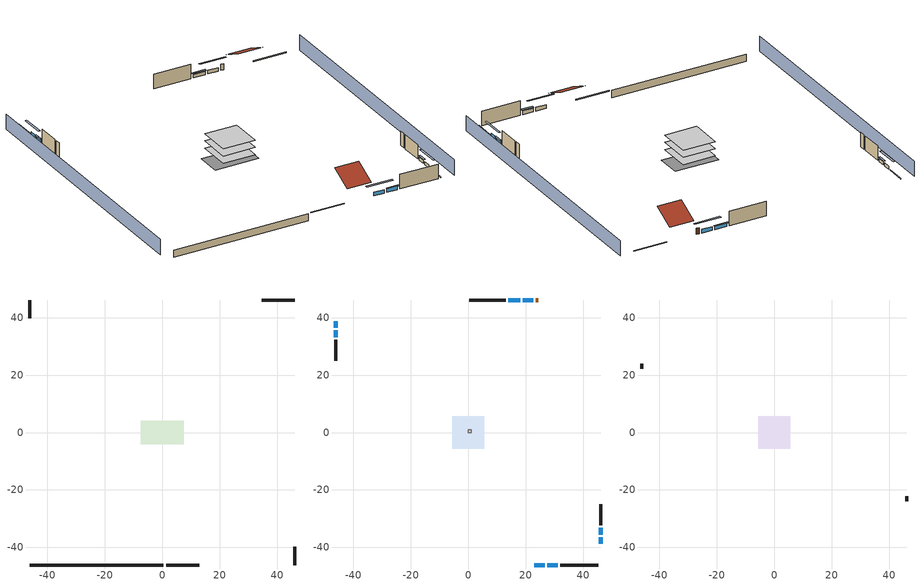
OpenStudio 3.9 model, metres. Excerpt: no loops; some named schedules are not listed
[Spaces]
basement - unconditioned 1
 floor foundation (Slab1 construction): -7.48,-4.16 -7.48,4.16 7.48,4.16 7.48,-4.16 z-2.13
 wall outside (RimJoist1 construction): 1.31,-46.16 12.83,-46.16 z0.3:0.61
 wall outside (RimJoist2 construction): -46.16,46.16 -46.16,39.76 z0.3:0.61
 wall outside (RimJoist3 construction): 46.16,46.16 34.64,46.16 z0.3:0.61
 wall outside (RimJoist4 construction): 46.16,-46.16 46.16,-39.76 z0.3:0.61
 wall foundation (FoundationWall1 construction): -46.16,-46.16 0.38,-46.16 z-2.13:0.3
conditioned space 1
 floor to basement - unconditioned 1 (Floor1 construction): -5.58,-5.58 -5.58,5.58 5.58,5.58 5.58,-5.58 z0.3
 floor adiabatic (AdiabaticFloorConstruction): -5.58,-5.58 -5.58,5.58 5.58,5.58 5.58,-5.58 z2.74
 wall outside (Wall1 construction): 32.06,-46.16 45.23,-46.16 z0.3:5.18
 wall outside (Wall2 construction): -46.16,32.28 -46.16,24.96 z0.3:5.18
 wall outside (Wall3 construction): 13.06,46.16 0.27,46.16 z0.3:5.18
 wall outside (Wall4 construction): 46.16,-32.28 46.16,-24.96 z0.3:5.18
 wall outside (AdiabaticWallConstruction): 23.03,-46.16 26.62,-46.16 / 27.55,-46.16 31.14,-46.16 z0.3:1.52; -46.16,38.83 -46.16,36.48 / -46.16,35.56 -46.16,33.21 / 46.16,-38.83 46.16,-36.48 / 46.16,-35.56 46.16,-33.21 z0.3:1.34; 22.6,46.16 19.05,46.16 z0.3:1.49; 18.12,46.16 13.99,46.16 z0.3:1.4
 wall outside (AdiabaticWallConstruction 1): 24.44,46.16 23.53,46.16 z0.3:2.34
 window (WindowConstruction): 23.03,-46.16 26.62,-46.16 z0.3:1.52
 window (WindowConstruction 1): 27.55,-46.16 31.14,-46.16 z0.3:1.52
 window (WindowConstruction 2): -46.16,38.83 -46.16,36.48 z0.3:1.34
 window (WindowConstruction 3): -46.16,35.55 -46.16,33.21 z0.3:1.34
 window (WindowConstruction 4): 22.6,46.16 19.05,46.16 z0.3:1.49
 window (WindowConstruction 5): 18.12,46.16 13.99,46.16 z0.3:1.4
 window (WindowConstruction 6): 46.16,-38.83 46.16,-36.48 z0.3:1.34
 window (WindowConstruction 7): 46.16,-35.55 46.16,-33.21 z0.3:1.34
 door (Door): 24.44,46.16 23.53,46.16 z0.3:2.34
 ceiling adiabatic (AdiabaticFloorConstruction): 5.58,-5.58 5.58,5.58 -5.58,5.58 -5.58,-5.58 z2.74
central ac and furnace airloop ret air space
 floor adiabatic (AdiabaticConst): 0,0 0,1 1,1 1,0 z0
 wall adiabatic (AdiabaticConst): 0,1 0,0 1,0 1,1 0,1 z0:1
 ceiling adiabatic (AdiabaticConst): 1,0 1,1 0,1 0,0 z1
attic - vented 1
 floor to conditioned space 1 (Floor2 construction Reversed): -5.58,-5.58 -5.58,5.58 5.58,5.58 5.58,-5.58 z5.18
 wall outside (Wall5 construction): -46.16,24.03 -46.16,22.26 z0.3:5.18
 wall outside (Wall6 construction): 46.16,-24.03 46.16,-22.26 z0.3:5.18
 roof outside (Roof1 construction): 22.1,-46.16,5.18 22.1,-38.7,8.91 13.76,-38.7,8.91 13.76,-46.16,5.18
 roof outside (Roof2 construction): 25.37,46.16,5.18 25.37,38.7,8.91 33.71,38.7,8.91 33.71,46.16,5.18
shading: 50.73,-46.16 50.73,46.16 / -50.73,46.16 -50.73,-46.16 z0:5.18; 29.36,-46.16 20.28,-46.16 20.28,-46.77 29.36,-46.77 z4.27; 31.44,-46.16 27.24,-46.16 27.24,-46.77 31.44,-46.77 z1.83; -46.16,33.74 -46.16,41.58 -46.77,41.58 -46.77,33.74 z4.08; -46.16,32.9 -46.16,35.86 -46.77,35.86 -46.77,32.9 z1.65; 16.31,46.16 25.34,46.16 25.34,46.77 16.31,46.77 z4.24; 13.69,46.16 18.43,46.16 18.43,46.77 13.69,46.77 z1.71; 46.16,-33.74 46.16,-41.58 46.77,-41.58 46.77,-33.74 z4.08; 46.16,-32.9 46.16,-35.86 46.77,-35.86 46.77,-32.9 z1.65
[Site]
Portland Intl Arpt_OR: Latitude {deg}=45.59; Longitude {deg}=-122.6; Time Zone {hr}=-8; Elevation {m}=33; Terrain=Suburbs; Keep Site Location Information=Yes
[Site:GroundTemperature:Shallow]
10.2558, 8.96328, 8.85977, 9.47314, 11.9355, 14.3863, 16.5111, 17.8571, 17.9714, 16.8767, 14.8061, 12.4304
[Site:WaterMainsTemperature]
Calculation Method=Schedule; Temperature Schedule=mains temperature schedule
[Building]
Building 1
[Material] Roughness=Rough
Name | Thickness {m} | Conductivity {W/m-K} | Density {kg/m3} | Specific Heat {J/kg-K} | Thermal Absorptance | Solar Absorptance | Visible Absorptance
asphalt or fiberglass shingles | 0.00635 | 0.162714 | 1121.4 | 1465.45 | 0.9 | 0.85 | 0.85
roof rigid ins | 0.00281632 | 0.029427 | 32.04 | 1214.23 | 0.9 | 0.7 | 0.7
osb sheathing 0.5 in. | 0.0127 | 0.115458 | 512.64 | 1214.23 | 0.9 | 0.6 | 0.6
wood siding | 0.0254 | 0.102417 | 544.68 | 1172.36 | 0.9 | 0.85 | 0.85
osb sheathing 0.5 in. 1 | 0.0127 | 0.115458 | 512.64 | 1214.23 | 0.9 | 0.7 | 0.7
wall stud and cavity | 0.1397 | 0.550994 | 139.0536 | 1170.24 | 0.9 | 0.7 | 0.7
gypsum board | 0.0127 | 0.160291 | 801 | 837.4 | 0.9 | 0.6 | 0.6
wall stud and cavity 1 | 0.1397 | 0.727959 | 139.0536 | 1170.24 | 0.9 | 0.6 | 0.6
rim joist stud and cavity | 0.0508 | 0.178688 | 50.32683 | 1063.81 | 0.9 | 0.6 | 0.6
floor stud and cavity | 0.1397 | 0.923637 | 92.3553 | 1139.71 | 0.9 | 0.7 | 0.7
osb sheathing 0.75 in. | 0.01905 | 0.115458 | 512.64 | 1214.23 | 0.9 | 0.7 | 0.7
floor covering | 0.0127 | 0.0433444 | 54.468 | 1339.84 | 0.9 | 0.6 | 0.6
ceiling loosefill ins | 0.169333 | 0.0480833 | 16.02 | 1046.75 | 0.9 | 0.7 | 0.7
ceiling stud and cavity | 0.1397 | 0.0824711 | 65.682 | 1177.47 | 0.9 | 0.7 | 0.7
concrete 8.0 in. | 0.2032 | 1.803125 | 2242.8 | 837.4 | 0.9 | 0.7 | 0.7
concrete 4.0 in. | 0.1016 | 1.803125 | 2242.8 | 837.4 | 0.9 | 0.7 | 0.7
wood siding 1; wood siding 2 | 0.0254 | 0.102417 | 544.68 | 1172.36
wall rigid ins; floor rigid ins | 0.512978 | 0.029427 | 32.04 | 1214.23 | 0.9 | 0.7 | 0.7
wall stud and cavity 2 | 0.0889 | 0.380278 | 52.3479 | 1209.89 | 0.9 | 0.7 | 0.7
door material | 0.04445 | 0.0612267 | 512.64 | 1214.23 | 0.9 | 0.7 | 0.7
floor stud and cavity 1 | 0.1397 | 1.75129 | 37.0049 | 1207.88 | 0.9 | 0.7 | 0.7
wall stud and cavity 3 | 0.0889 | 0.391764 | 83.0341 | 1211.67 | 0.9 | 0.7 | 0.7
furniture material conditioned space 1; furniture material basement - unconditioned 1 | 0.1524 | 0.115458 | 640.8 | 1214.23 | 0.9 | 0.6 | 0.6
[Construction]
Roof1 construction; Roof2 construction: asphalt or fiberglass shingles, roof rigid ins, osb sheathing 0.5 in.
Wall1 construction; Wall2 construction; Wall3 construction; Wall4 construction: wood siding, osb sheathing 0.5 in. 1, wall stud and cavity, gypsum board
Wall5 construction; Wall6 construction: wood siding, osb sheathing 0.5 in. 1, wall stud and cavity 1
RimJoist1 construction; RimJoist2 construction; RimJoist3 construction; RimJoist4 construction: wood siding, rim joist stud and cavity
Floor1 construction: floor stud and cavity, osb sheathing 0.75 in., floor covering
Floor2 construction Reversed: gypsum board, ceiling stud and cavity, ceiling loosefill ins
FoundationWall1 construction: concrete 8.0 in.
Slab1 construction: concrete 4.0 in.
WindowConstruction; WindowConstruction 1; WindowConstruction 2; WindowConstruction 3; WindowConstruction 4; WindowConstruction 5; WindowConstruction 6; WindowConstruction 7: WindowMaterial
AdiabaticWallConstruction: wood siding 1, wall rigid ins, wall stud and cavity 2, gypsum board
Door: door material
AdiabaticWallConstruction 1: wood siding 2, wall rigid ins, wall stud and cavity 2, gypsum board
AdiabaticFloorConstruction: floor stud and cavity 1, floor rigid ins, osb sheathing 0.75 in., floor covering
PartitionWallConstruction: gypsum board, wall stud and cavity 3, gypsum board
furniture construction conditioned space 1: furniture material conditioned space 1
furniture construction basement - unconditioned 1: furniture material basement - unconditioned 1
AdiabaticConst: Adiabatic
[WindowMaterial:SimpleGlazingSystem]
WindowMaterial: U-Factor {W/m2-K}=2.78222; Solar Heat Gain Coefficient=0.56
[Material:NoMass]
Adiabatic: Roughness=Rough; Thermal Resistance {m2-K/W}=176.1
[ThermalZone] Multiplier=1; Use Ideal Air Loads=No
Name | Volume {m3} | Thermostat
conditioned space | 606.66 | conditioned space temperature setpoint
attic - vented | 103.414
basement - unconditioned | 303.33
central ac and furnace airloop ret air zone | 1
[Sizing:Zone] Zone Cooling Design Supply Air Temperature Input Method=SupplyAirTemperature; Zone Cooling Design Supply Air Temperature {C}=14; Zone Cooling Design Supply Air Temperature Difference {deltaC}=11.11; Zone Heating Design Supply Air Temperature Input Method=SupplyAirTemperature; Zone Heating Design Supply Air Temperature {C}=40; Zone Heating Design Supply Air Temperature Difference {deltaC}=11.11; Zone Cooling Design Supply Air Humidity Ratio {kg-H2O/kg-air}=0.0085; Zone Heating Design Supply Air Humidity Ratio {kg-H2O/kg-air}=0.008; Cooling Design Air Flow Method=DesignDay; Heating Design Air Flow Method=DesignDay; Account for Dedicated Outdoor Air System=No; Dedicated Outdoor Air System Control Strategy=NeutralSupplyAir; Dedicated Outdoor Air Low Setpoint Temperature for Design {C}=autosize; Dedicated Outdoor Air High Setpoint Temperature for Design {C}=autosize; Zone Load Sizing Method=Sensible Load Only No Latent Load; Zone Latent Cooling Design Supply Air Humidity Ratio Input Method=HumidityRatioDifference; Zone Cooling Design Supply Air Humidity Ratio Difference {kgWater/kgDryAir}=0.005; Zone Latent Heating Design Supply Air Humidity Ratio Input Method=HumidityRatioDifference; Zone Humidification Design Supply Air Humidity Ratio Difference {kgWater/kgDryAir}=0.005; Sizing Option=Coincident
attic - vented; basement - unconditioned; central ac and furnace airloop ret air zone
[Space]
Name | Thermal Zone | Volume {m3}
conditioned space 1 | conditioned space | 606.66
attic - vented 1 | attic - vented | 103.414
basement - unconditioned 1 | basement - unconditioned | 303.33
central ac and furnace airloop ret air space | central ac and furnace airloop ret air zone
[ThermostatSetpoint:DualSetpoint]
conditioned space temperature setpoint: Heating Setpoint Temperature Schedule=heating setpoint; Cooling Setpoint Temperature Schedule=cooling setpoint; Temperature Difference Between Cutout And Setpoint {deltaC}=0
[Foundation:Kiva]
Foundation Kiva 1: Initial Indoor Air Temperature {C}=9.52053; Wall Height Above Grade {m}=0.3048; Wall Depth Below Slab {m}=0.2032
[Foundation:Kiva:Settings]
Soil Conductivity {W/m-K}=1.9041; Soil Density {kg/m3}=1842.3; Soil Specific Heat {J/kg-K}=418.7; Ground Solar Absorptivity=0.9; Ground Thermal Absorptivity=0.9; Ground Surface Roughness {m}=0.03; Far-Field Width {m}=40; Deep-Ground Boundary Condition=ZeroFlux; Deep-Ground Depth {m}=40; Minimum Cell Dimension {m}=0.2; Maximum Cell Growth Coefficient=3; Simulation Timestep=Timestep
[SurfaceProperty:ExposedFoundationPerimeter]
Slab1: Exposed Perimeter Calculation Method=TotalExposedPerimeter; Total Exposed Perimeter {m}=46.54296
[SurfaceProperty:IncidentSolarMultiplier] Incident Solar Multiplier=1; Incident Solar Multiplier Schedule=trans schedule winter=0.85 summer=0.7
Window1; Window2; Window3; Window4; Window5; Window6; Window7; Window8
[InternalMass:Definition] Design Level Calculation Method=SurfaceArea
Name | Construction | Surface Area {m2}
partition wall mass | PartitionWallConstruction | 248.794
furniture mass conditioned space 1 | furniture construction conditioned space 1 | 99.51774
furniture mass basement - unconditioned 1 | furniture construction basement - unconditioned 1 | 49.75887
[InternalMass] Multiplier=1
Name | Internal Mass Definition | Space or SpaceType
partition wall mass | partition wall mass | conditioned space 1
furniture mass conditioned space 1 | furniture mass conditioned space 1 | conditioned space 1
furniture mass basement - unconditioned 1 | furniture mass basement - unconditioned 1 | basement - unconditioned 1
[Fan:SystemModel]
central ac and furnace supply fan: Availability Schedule=Always On Discrete; Design Maximum Air Flow Rate {m3/s}=1.09067; Speed Control Method=Discrete; Electric Power Minimum Flow Rate Fraction=0.2; Design Pressure Rise {Pa}=500; Motor Efficiency=1; Motor In Air Stream Fraction=1; Design Electric Power Consumption {W}=autosize; Design Power Sizing Method=PowerPerFlow; Electric Power Per Unit Flow Rate {W/(m3/s)}=794.58; Electric Power Per Unit Flow Rate Per Unit Pressure {W-s/m3-Pa}=1.66667; Fan Total Efficiency=0.7; Motor Loss Radiative Fraction=0; Speed Flow Fraction 1=0.69018; Speed Electric Power Fraction 1=0.32876; Speed Flow Fraction 2=1; Speed Electric Power Fraction 2=1
[EnergyManagementSystem:Sensor]
Name | Output Variable or Output Meter Index Key | Output Variable or Output Meter
central_ac_and_furnace_supply_fan_s; central_ac_and_furnace_supply_fan_s_1 | central ac and furnace supply fan | Fan Electricity Energy
water_heater_T_set | water heater setpoint | Schedule Value
out_pb_s |  | Site Outdoor Air Barometric Pressure
out_wt_s |  | Site Outdoor Air Humidity Ratio
site_vw_s |  | Site Wind Speed
cool_season | cooling season schedule | Schedule Value
central_ac_and_furnace_airloop_Fan_RTF_s | central ac and furnace supply fan | Fan Runtime Fraction Speed 1
central_ac_and_furnace_airloop_Fan_RTF_s_1 | central ac and furnace supply fan | Fan Runtime Fraction Speed 2
central_ac_and_furnace_airloop_AH_MFR_s | Node 6 | System Node Mass Flow Rate
central_ac_and_furnace_airloop_AH_VFR_s | Node 6 | System Node Current Density Volume Flow Rate
central_ac_and_furnace_airloop_AH_Tout_s | Node 6 | System Node Temperature
central_ac_and_furnace_airloop_AH_Wout_s | Node 6 | System Node Humidity Ratio
central_ac_and_furnace_airloop_RA_T_s | Node 9 | System Node Temperature
central_ac_and_furnace_airloop_Ra_W_s | Node 9 | System Node Humidity Ratio
central_ac_and_furnace_airloop_0_DZ_T_s | basement - unconditioned | Zone Air Temperature
central_ac_and_furnace_airloop_0_DZ_W_s | basement - unconditioned | Zone Mean Air Humidity Ratio
natural_vent_s | natural vent schedule | Schedule Value
htg_sp_s | heating setpoint | Schedule Value
clg_sp_s | cooling setpoint | Schedule Value
mech_vent_range_fan_0_sch_s | mech vent range fan 0 schedule | Schedule Value
mech_vent_bath_fan_0_sch_s | mech vent bath fan 0 schedule | Schedule Value
clothes_dryer_exhaust_0_sch_s | clothes_dryer | Schedule Value
htg_load_cond |  | Heating:EnergyTransfer:Zone:CONDITIONED SPACE
clg_load_cond |  | Cooling:EnergyTransfer:Zone:CONDITIONED SPACE
htg_load_duct |  | Heating:EnergyTransfer:Zone:CENTRAL AC AND FURNACE AIRLOOP RET AIR ZONE
clg_load_duct |  | Cooling:EnergyTransfer:Zone:CENTRAL AC AND FURNACE AIRLOOP RET AIR ZONE
s_conv | Floor1 | Surface Inside Face Convection Heat Gain Energy
s_ig | Floor1 | Surface Inside Face Internal Gains Radiation Heat Gain Energy
s_sol | Floor1 | Surface Inside Face Solar Radiation Heat Gain Energy
s_lgt | Floor1 | Surface Inside Face Lights Radiation Heat Gain Energy
s_surf | Floor1 | Surface Inside Face Net Surface Thermal Radiation Heat Gain Energy
s_conv_1 | Floor2 | Surface Inside Face Convection Heat Gain Energy
s_ig_1 | Floor2 | Surface Inside Face Internal Gains Radiation Heat Gain Energy
s_sol_1 | Floor2 | Surface Inside Face Solar Radiation Heat Gain Energy
s_lgt_1 | Floor2 | Surface Inside Face Lights Radiation Heat Gain Energy
s_surf_1 | Floor2 | Surface Inside Face Net Surface Thermal Radiation Heat Gain Energy
s_conv_2 | inferred conditioned ceiling | Surface Inside Face Convection Heat Gain Energy
s_ig_2 | inferred conditioned ceiling | Surface Inside Face Internal Gains Radiation Heat Gain Energy
s_sol_2 | inferred conditioned ceiling | Surface Inside Face Solar Radiation Heat Gain Energy
s_lgt_2 | inferred conditioned ceiling | Surface Inside Face Lights Radiation Heat Gain Energy
s_surf_2 | inferred conditioned ceiling | Surface Inside Face Net Surface Thermal Radiation Heat Gain Energy
s_conv_3 | inferred conditioned floor | Surface Inside Face Convection Heat Gain Energy
s_ig_3 | inferred conditioned floor | Surface Inside Face Internal Gains Radiation Heat Gain Energy
s_sol_3 | inferred conditioned floor | Surface Inside Face Solar Radiation Heat Gain Energy
s_lgt_3 | inferred conditioned floor | Surface Inside Face Lights Radiation Heat Gain Energy
s_surf_3 | inferred conditioned floor | Surface Inside Face Net Surface Thermal Radiation Heat Gain Energy
ss_sol | Door1 | Surface Inside Face Solar Radiation Heat Gain Energy
ss_lgt | Door1 | Surface Inside Face Lights Radiation Heat Gain Energy
ss_conv | Door1 | Surface Inside Face Convection Heat Gain Energy
ss_ig | Door1 | Surface Inside Face Internal Gains Radiation Heat Gain Energy
ss_surf | Door1 | Surface Inside Face Net Surface Thermal Radiation Heat Gain Energy
ss_conv_1 | Window1 | Surface Inside Face Convection Heat Gain Energy
ss_ig_1 | Window1 | Surface Inside Face Internal Gains Radiation Heat Gain Energy
ss_surf_1 | Window1 | Surface Inside Face Net Surface Thermal Radiation Heat Gain Energy
ss_trans_in | Window1 | Surface Window Transmitted Solar Radiation Rate
ss_back_out | Window1 | Surface Window Shortwave from Zone Back Out Window Heat Transfer Rate
ss_trans_out | Window1 | Surface Inside Face Initial Transmitted Diffuse Transmitted Out Window Solar Radiation Rate
ss_conv_2 | Window2 | Surface Inside Face Convection Heat Gain Energy
ss_ig_2 | Window2 | Surface Inside Face Internal Gains Radiation Heat Gain Energy
ss_surf_2 | Window2 | Surface Inside Face Net Surface Thermal Radiation Heat Gain Energy
ss_trans_in_1 | Window2 | Surface Window Transmitted Solar Radiation Rate
ss_back_out_1 | Window2 | Surface Window Shortwave from Zone Back Out Window Heat Transfer Rate
ss_trans_out_1 | Window2 | Surface Inside Face Initial Transmitted Diffuse Transmitted Out Window Solar Radiation Rate
ss_conv_3 | Window3 | Surface Inside Face Convection Heat Gain Energy
ss_ig_3 | Window3 | Surface Inside Face Internal Gains Radiation Heat Gain Energy
ss_surf_3 | Window3 | Surface Inside Face Net Surface Thermal Radiation Heat Gain Energy
ss_trans_in_2 | Window3 | Surface Window Transmitted Solar Radiation Rate
ss_back_out_2 | Window3 | Surface Window Shortwave from Zone Back Out Window Heat Transfer Rate
[ElectricEquipment:Definition] Design Level Calculation Method=EquipmentLevel
Name | Design Level {W} | Fraction Latent | Fraction Radiant | Fraction Lost
ceiling fan | 16.7395 | 0 | 0.558 | 0
clothes washer | 533.506 | 0.03 | 0.162 | 0.7
clothes dryer | 8376.58 | 0.015 | 0.081 | 0.85
dishwasher | 888.232 | 0.3 | 0.18 | 0.4
fridge | 52.0548 | 0 | 0.6 | 0
freezer | 194.914 | 0 | 0.6 | 0
cooking range | 1925.74 | 0.08 | 0.432 | 0.2
misc tv | 331.218 | 0 | 0.6 | 0
misc plug loads | 195.429 | 0.021 | 0.558 | 0.049
whole house fan; mech vent house fan | 0 | 0 | 0 | 1
mech vent house fan cfis | 0 | 0 | 0 | 0
mech vent range fan 0; mech vent bath fan 0 | 30 | 0 | 0 | 1
[ElectricEquipment]
Name | Electric Equipment Definition | Space or SpaceType | Schedule
ceiling fan | ceiling fan | conditioned space 1 | ceiling_fan
clothes washer | clothes washer | conditioned space 1 | clothes_washer
clothes dryer | clothes dryer | conditioned space 1 | clothes_dryer
dishwasher | dishwasher | conditioned space 1 | dishwasher
fridge | fridge | conditioned space 1 | fridge schedule
freezer | freezer | basement - unconditioned 1 | freezer schedule
cooking range | cooking range | conditioned space 1 | cooking_range
misc tv | misc tv | conditioned space 1 | plug_loads_tv
misc plug loads | misc plug loads | conditioned space 1 | plug_loads_other
whole house fan | whole house fan | conditioned space 1 | Always On Discrete
mech vent house fan | mech vent house fan | conditioned space 1 | mech vent house fan schedule
mech vent house fan cfis | mech vent house fan cfis | conditioned space 1 | mech vent house fan cfis schedule
mech vent range fan 0 | mech vent range fan 0 | conditioned space 1 | mech vent range fan 0 schedule
mech vent bath fan 0 | mech vent bath fan 0 | conditioned space 1 | mech vent bath fan 0 schedule
[OtherEquipment:Definition] Design Level Calculation Method=EquipmentLevel
Name | Design Level {W} | Fraction Latent | Fraction Radiant | Fraction Lost
water heater sens; central ac and furnace airloop_0 SupSensLkToCond; central ac and furnace airloop_0 SupCondToLv; central ac and furnace airloop_0 RetCondToRP; central ac and furnace airloop_0 RetSensLkToRP; central ac and furnace airloop_0 SupCondToDZ; central ac and furnace airloop_0 RetCondToDZ; central ac and furnace airloop_0 SupSensLkToDZ; mech vent house fan sensible load | 0 | 0 | 0 | 0
water heater lat; central ac and furnace airloop_0 SupLatLkToCond; central ac and furnace airloop_0 RetLatLkToRP; central ac and furnace airloop_0 SupLatLkToDZ; mech vent house fan latent load | 0 | 1 | 0 | 0
water heater energy adjustment1 | 0.01 | 0 | 0 | 1
clothes dryer 2 | 0 | 0.015 | 0.081 | 0.85
cooking range 2 | 0 | 0.08 | 0.432 | 0.2
general water use sensible | -43.4886 | 0 | 0.6 | 0
general water use latent | 44.1266 | 1 | 0 | 0
[OtherEquipment]
Name | Other Equipment Definition | Space or SpaceType | Schedule | Fuel Type
water heater sens | water heater sens | conditioned space 1 | Always On Discrete
water heater lat | water heater lat | conditioned space 1 | Always On Discrete
water heater energy adjustment1 | water heater energy adjustment1 | conditioned space 1 | Always On Discrete | Electricity
clothes dryer 1 | clothes dryer 2 | conditioned space 1 | clothes_dryer | Electricity
cooking range 1 | cooking range 2 | conditioned space 1 | cooking_range | Electricity
general water use sensible | general water use sensible | conditioned space 1 | general water use schedule
general water use latent | general water use latent | conditioned space 1 | general water use schedule
central ac and furnace airloop_0 SupSensLkToCond | central ac and furnace airloop_0 SupSensLkToCond | conditioned space 1 | Always On Discrete
central ac and furnace airloop_0 SupLatLkToCond | central ac and furnace airloop_0 SupLatLkToCond | conditioned space 1 | Always On Discrete
central ac and furnace airloop_0 SupCondToLv | central ac and furnace airloop_0 SupCondToLv | conditioned space 1 | Always On Discrete
central ac and furnace airloop_0 RetCondToRP | central ac and furnace airloop_0 RetCondToRP | central ac and furnace airloop ret air space | Always On Discrete
central ac and furnace airloop_0 RetSensLkToRP | central ac and furnace airloop_0 RetSensLkToRP | central ac and furnace airloop ret air space | Always On Discrete
central ac and furnace airloop_0 RetLatLkToRP | central ac and furnace airloop_0 RetLatLkToRP | central ac and furnace airloop ret air space | Always On Discrete
central ac and furnace airloop_0 SupCondToDZ | central ac and furnace airloop_0 SupCondToDZ | basement - unconditioned 1 | Always On Discrete
central ac and furnace airloop_0 RetCondToDZ | central ac and furnace airloop_0 RetCondToDZ | basement - unconditioned 1 | Always On Discrete
central ac and furnace airloop_0 SupSensLkToDZ | central ac and furnace airloop_0 SupSensLkToDZ | basement - unconditioned 1 | Always On Discrete
central ac and furnace airloop_0 SupLatLkToDZ | central ac and furnace airloop_0 SupLatLkToDZ | basement - unconditioned 1 | Always On Discrete
mech vent house fan sensible load | mech vent house fan sensible load | conditioned space 1 | Always On Discrete
mech vent house fan latent load | mech vent house fan latent load | conditioned space 1 | Always On Discrete
[WaterUse:Equipment:Definition]
Name | Peak Flow Rate {m3/s}
clothes washer | 1.58796e-05
dishwasher | 1.00902e-05
[Lights:Definition]
interior lighting: Design Level Calculation Method=LightingLevel; Lighting Level {W}=478.287; Fraction Radiant=0.6; Fraction Visible=0.2; Return Air Fraction=0
[Lights]
interior lighting: Lights Definition=interior lighting; Space or SpaceType=conditioned space 1; Schedule=lighting_interior; Fraction Replaceable=1
[Exterior:Lights:Definition]
exterior lighting: Design Level {W}=8.97151
[Exterior:Lights]
exterior lighting: Exterior Lights Definition=exterior lighting; Schedule=exterior lighting schedule
[People:Definition]
occupants: Number of People Calculation Method=People; Number of People {people}=2; Fraction Radiant=0.314171; Sensible Heat Fraction=0.56303; Carbon Dioxide Generation Rate {m3/s-W}=0; Enable ASHRAE 55 Comfort Warnings=No; Mean Radiant Temperature Calculation Type=EnclosureAveraged
[People]
occupants: People Definition=occupants; Space or SpaceType=conditioned space 1; Number of People Schedule=occupants; Activity Level Schedule=occupants activity schedule; Multiplier=1
[ZoneMixing] Schedule=Always On Continuous; Design Flow Rate Calculation Method=Flow/Zone; Design Flow Rate {m3/s}=0
Name | Zone or Space | Source Zone or Space
central ac and furnace airloop_0 ZoneMixDZToCond mix | conditioned space | basement - unconditioned
central ac and furnace airloop_0 ZoneMixCondToDZ mix | basement - unconditioned | conditioned space
whole house fan mix | attic - vented | conditioned space
[SpaceInfiltration:DesignFlowRate] Schedule=Always On Discrete
Name | Space or SpaceType | Design Flow Rate Calculation Method | Design Flow Rate {m3/s} | Air Changes per Hour {1/hr} | Constant Term Coefficient | Temperature Term Coefficient | Velocity Term Coefficient | Velocity Squared Term Coefficient
natural vent flow; whole house fan flow; infil flow | conditioned space 1 | Flow/Space | 0
infil basement - unconditioned 1 | basement - unconditioned 1 | AirChanges/Hour |  | 0.1 | 1 | 0 | 0 | 0
basement_unconditioned 1 duct leakage imbalance infil flow | basement - unconditioned 1 | Flow/Space | 0
[SpaceInfiltration:EffectiveLeakageArea]
infil attic - vented 1: Space or SpaceType=attic - vented 1; Schedule=Always On Discrete; Effective Air Leakage Area {cm2}=4146.16; Stack Coefficient=0.000173426; Wind Coefficient=4.33595e-05
